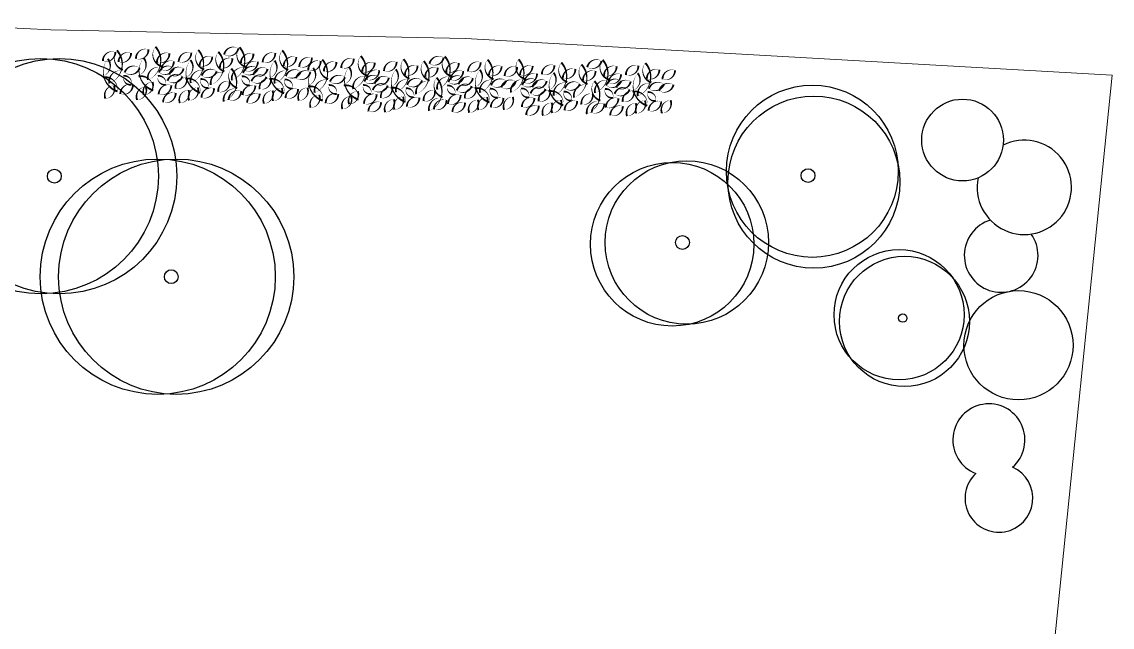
# Model space of a CAD drawing. Header units: metres. Extents: x -45 to 1930, y -347 to 488.
# Drawn here: x -26.3 to 1.06, y -7.34 to 7.84 of the extents above; entities that cross this region are included whole.
import ezdxf

# ---------------------------------------------------------------- set-up
doc = ezdxf.new("R2010")
doc.units = ezdxf.units.M
doc.layers.add('zariz.predmety', color=203, linetype='Continuous')
doc.layers.add('ZDIVO', color=1, linetype='Continuous')

msp = doc.modelspace()

# ---------------------------------------------------------------- linework, layer by layer
at = {"layer": 'zariz.predmety', "color": 253, "linetype": 'Continuous', "ltscale": 0.001}
for points in [[(-23.953815, 7.08103, 0, 0, 0.520567051), (-23.953815, 7.08103, 0, 0.05, 0.520567051), (-24.267556, 6.851085, 0, 0.05, 0.520567051), (-23.953815, 7.08103, 0.05, 0.05, 0)], [(-23.915924, 7.121484, 0, 0, 0.520567051), (-23.915924, 7.121484, 0, 0.05, 0.520567051), (-23.766093, 6.633121, 0, 0.05, 0.520567051), (-23.787774, 6.61002, 0, 0.05, 0.520567051), (-24.104868, 6.290648, 0, 0.05, 0.520567051), (-23.915924, 7.121484, 0.05, 0.05, 0)], [(-23.123293, 7.142875, 0, 0, 0.520567051), (-23.123293, 7.142875, 0, 0.05, 0.520567051), (-23.437034, 6.91293, 0, 0.05, 0.520567051), (-23.123293, 7.142875, 0.05, 0.05, 0)], [(-22.948644, 7.211117, 0, 0, 0.520567051), (-22.948644, 7.211117, 0, 0.05, 0.520567051), (-22.798813, 6.722754, 0, 0.05, 0.520567051), (-22.820493, 6.699653, 0, 0.05, 0.520567051), (-23.137588, 6.380281, 0, 0.05, 0.520567051), (-22.948644, 7.211117, 0.05, 0.05, 0)], [(-21.875419, 7.131589, 0, 0, 0.520567051), (-21.875419, 7.131589, 0, 0.05, 0.520567051), (-21.725588, 6.643227, 0, 0.05, 0.520567051), (-21.747269, 6.620126, 0, 0.05, 0.520567051), (-22.064363, 6.300754, 0, 0.05, 0.520567051), (-21.875419, 7.131589, 0.05, 0.05, 0)], [(-21.223929, 7.014701, 0, 0, 0.520567051), (-21.223929, 7.014701, 0, 0.05, 0.520567051), (-20.867359, 7.170153, 0, 0.05, 0.520567051), (-21.223929, 7.014701, 0.05, 0.05, 0)], [(-20.840524, 7.199532, 0, 0, 0.520567051), (-20.840524, 7.199532, 0, 0.05, 0.520567051), (-20.690693, 6.711169, 0, 0.05, 0.520567051), (-20.712374, 6.688068, 0, 0.05, 0.520567051), (-21.029468, 6.368696, 0, 0.05, 0.520567051), (-20.840524, 7.199532, 0.05, 0.05, 0)], [(-19.7673, 7.120005, 0, 0, 0.520567051), (-19.7673, 7.120005, 0, 0.05, 0.520567051), (-19.617469, 6.631642, 0, 0.05, 0.520567051), (-19.639149, 6.608541, 0, 0.05, 0.520567051), (-19.956243, 6.289169, 0, 0.05, 0.520567051), (-19.7673, 7.120005, 0.05, 0.05, 0)], [(-23.902066, 6.091683, 0, 0, 0.520567051), (-23.902066, 6.091683, 0, 0.05, 0.520567051), (-24.271826, 6.444138, 0, 0.05, 0.520567051), (-24.264233, 6.474896, 0, 0.05, 0.520567051), (-24.144124, 6.908626, 0, 0.05, 0.520567051), (-23.902066, 6.091683, 0.05, 0.05, 0)], [(-23.559601, 7.057903, 0, 0, 0.520567051), (-23.559601, 7.057903, 0, 0.05, 0.520567051), (-23.873342, 6.827959, 0, 0.05, 0.520567051), (-23.559601, 7.057903, 0.05, 0.05, 0)], [(-23.00372, 6.115807, 0, 0, 0.520567051), (-23.00372, 6.115807, 0, 0.05, 0.520567051), (-23.37348, 6.468263, 0, 0.05, 0.520567051), (-23.365888, 6.499021, 0, 0.05, 0.520567051), (-23.245779, 6.93275, 0, 0.05, 0.520567051), (-23.00372, 6.115807, 0.05, 0.05, 0)], [(-22.597049, 7.045852, 0, 0, 0.520567051), (-22.597049, 7.045852, 0, 0.05, 0.520567051), (-22.91079, 6.815907, 0, 0.05, 0.520567051), (-22.597049, 7.045852, 0.05, 0.05, 0)], [(-22.486376, 6.849379, 0, 0, 0.520567051), (-22.486376, 6.849379, 0, 0.05, 0.520567051), (-22.800117, 6.619435, 0, 0.05, 0.520567051), (-22.486376, 6.849379, 0.05, 0.05, 0)], [(-22.050069, 7.063348, 0, 0, 0.520567051), (-22.050069, 7.063348, 0, 0.05, 0.520567051), (-22.36381, 6.833403, 0, 0.05, 0.520567051), (-22.050069, 7.063348, 0.05, 0.05, 0)], [(-21.827566, 6.059136, 0, 0, 0.520567051), (-21.827566, 6.059136, 0, 0.05, 0.520567051), (-22.197326, 6.411592, 0, 0.05, 0.520567051), (-22.189734, 6.44235, 0, 0.05, 0.520567051), (-22.069625, 6.876079, 0, 0.05, 0.520567051), (-21.827566, 6.059136, 0.05, 0.05, 0)], [(-21.523825, 6.966325, 0, 0, 0.520567051), (-21.523825, 6.966325, 0, 0.05, 0.520567051), (-21.837565, 6.73638, 0, 0.05, 0.520567051), (-21.523825, 6.966325, 0.05, 0.05, 0)], [(-21.369169, 7.082746, 0, 0, 0.520567051), (-21.369169, 7.082746, 0, 0.05, 0.520567051), (-21.219338, 6.594383, 0, 0.05, 0.520567051), (-21.241018, 6.571282, 0, 0.05, 0.520567051), (-21.558113, 6.25191, 0, 0.05, 0.520567051), (-21.369169, 7.082746, 0.05, 0.05, 0)], [(-21.017574, 6.917481, 0, 0, 0.520567051), (-21.017574, 6.917481, 0, 0.05, 0.520567051), (-21.331315, 6.687537, 0, 0.05, 0.520567051), (-21.017574, 6.917481, 0.05, 0.05, 0)], [(-20.488929, 7.034267, 0, 0, 0.520567051), (-20.488929, 7.034267, 0, 0.05, 0.520567051), (-20.80267, 6.804323, 0, 0.05, 0.520567051), (-20.488929, 7.034267, 0.05, 0.05, 0)], [(-20.378257, 6.837794, 0, 0, 0.520567051), (-20.378257, 6.837794, 0, 0.05, 0.520567051), (-20.691997, 6.60785, 0, 0.05, 0.520567051), (-20.378257, 6.837794, 0.05, 0.05, 0)], [(-19.941949, 7.051763, 0, 0, 0.520567051), (-19.941949, 7.051763, 0, 0.05, 0.520567051), (-20.25569, 6.821819, 0, 0.05, 0.520567051), (-19.941949, 7.051763, 0.05, 0.05, 0)], [(-19.719446, 6.047552, 0, 0, 0.520567051), (-19.719446, 6.047552, 0, 0.05, 0.520567051), (-20.089207, 6.400007, 0, 0.05, 0.520567051), (-20.081614, 6.430765, 0, 0.05, 0.520567051), (-19.961505, 6.864495, 0, 0.05, 0.520567051), (-19.719446, 6.047552, 0.05, 0.05, 0)], [(-19.415705, 6.95474, 0, 0, 0.520567051), (-19.415705, 6.95474, 0, 0.05, 0.520567051), (-19.729446, 6.724796, 0, 0.05, 0.520567051), (-19.415705, 6.95474, 0.05, 0.05, 0)], [(-19.023119, 6.937795, 0, 0, 0.520567051), (-19.023119, 6.937795, 0, 0.05, 0.520567051), (-19.33686, 6.70785, 0, 0.05, 0.520567051), (-19.023119, 6.937795, 0.05, 0.05, 0)], [(-18.801698, 6.85057, 0, 0, 0.520567051), (-18.801698, 6.85057, 0, 0.05, 0.520567051), (-19.115439, 6.620625, 0, 0.05, 0.520567051), (-18.801698, 6.85057, 0.05, 0.05, 0)], [(-18.763807, 6.891024, 0, 0, 0.520567051), (-18.763807, 6.891024, 0, 0.05, 0.520567051), (-18.613976, 6.402662, 0, 0.05, 0.520567051), (-18.635657, 6.37956, 0, 0.05, 0.520567051), (-18.952751, 6.060188, 0, 0.05, 0.520567051), (-18.763807, 6.891024, 0.05, 0.05, 0)], [(-18.407484, 6.827444, 0, 0, 0.520567051), (-18.407484, 6.827444, 0, 0.05, 0.520567051), (-18.721225, 6.597499, 0, 0.05, 0.520567051), (-18.407484, 6.827444, 0.05, 0.05, 0)], [(-17.971176, 6.912415, 0, 0, 0.520567051), (-17.971176, 6.912415, 0, 0.05, 0.520567051), (-18.284917, 6.682471, 0, 0.05, 0.520567051), (-17.971176, 6.912415, 0.05, 0.05, 0)], [(-17.796527, 6.980657, 0, 0, 0.520567051), (-17.796527, 6.980657, 0, 0.05, 0.520567051), (-17.646696, 6.492294, 0, 0.05, 0.520567051), (-17.668376, 6.469193, 0, 0.05, 0.520567051), (-17.98547, 6.149821, 0, 0.05, 0.520567051), (-17.796527, 6.980657, 0.05, 0.05, 0)], [(-17.444932, 6.815392, 0, 0, 0.520567051), (-17.444932, 6.815392, 0, 0.05, 0.520567051), (-17.758673, 6.585448, 0, 0.05, 0.520567051), (-17.444932, 6.815392, 0.05, 0.05, 0)], [(-16.897952, 6.832888, 0, 0, 0.520567051), (-16.897952, 6.832888, 0, 0.05, 0.520567051), (-17.211693, 6.602944, 0, 0.05, 0.520567051), (-16.897952, 6.832888, 0.05, 0.05, 0)], [(-16.723302, 6.90113, 0, 0, 0.520567051), (-16.723302, 6.90113, 0, 0.05, 0.520567051), (-16.573471, 6.412767, 0, 0.05, 0.520567051), (-16.595152, 6.389666, 0, 0.05, 0.520567051), (-16.912246, 6.070294, 0, 0.05, 0.520567051), (-16.723302, 6.90113, 0.05, 0.05, 0)], [(-16.217052, 6.852286, 0, 0, 0.520567051), (-16.217052, 6.852286, 0, 0.05, 0.520567051), (-16.067221, 6.363924, 0, 0.05, 0.520567051), (-16.088901, 6.340822, 0, 0.05, 0.520567051), (-16.405996, 6.02145, 0, 0.05, 0.520567051), (-16.217052, 6.852286, 0.05, 0.05, 0)], [(-16.071812, 6.784241, 0, 0, 0.520567051), (-16.071812, 6.784241, 0, 0.05, 0.520567051), (-15.715241, 6.939693, 0, 0.05, 0.520567051), (-16.071812, 6.784241, 0.05, 0.05, 0)], [(-15.688407, 6.969072, 0, 0, 0.520567051), (-15.688407, 6.969072, 0, 0.05, 0.520567051), (-15.538576, 6.48071, 0, 0.05, 0.520567051), (-15.560257, 6.457608, 0, 0.05, 0.520567051), (-15.877351, 6.138236, 0, 0.05, 0.520567051), (-15.688407, 6.969072, 0.05, 0.05, 0)], [(-15.336812, 6.803808, 0, 0, 0.520567051), (-15.336812, 6.803808, 0, 0.05, 0.520567051), (-15.650553, 6.573863, 0, 0.05, 0.520567051), (-15.336812, 6.803808, 0.05, 0.05, 0)], [(-14.789832, 6.821303, 0, 0, 0.520567051), (-14.789832, 6.821303, 0, 0.05, 0.520567051), (-15.103573, 6.591359, 0, 0.05, 0.520567051), (-14.789832, 6.821303, 0.05, 0.05, 0)], [(-14.615183, 6.889545, 0, 0, 0.520567051), (-14.615183, 6.889545, 0, 0.05, 0.520567051), (-14.465351, 6.401183, 0, 0.05, 0.520567051), (-14.487032, 6.378081, 0, 0.05, 0.520567051), (-14.804126, 6.058709, 0, 0.05, 0.520567051), (-14.615183, 6.889545, 0.05, 0.05, 0)], [(-13.83661, 6.895698, 0, 0, 0.520567051), (-13.83661, 6.895698, 0, 0.05, 0.520567051), (-13.686778, 6.407335, 0, 0.05, 0.520567051), (-13.708459, 6.384234, 0, 0.05, 0.520567051), (-14.025553, 6.064862, 0, 0.05, 0.520567051), (-13.83661, 6.895698, 0.05, 0.05, 0)], [(-12.763385, 6.816171, 0, 0, 0.520567051), (-12.763385, 6.816171, 0, 0.05, 0.520567051), (-12.613554, 6.327808, 0, 0.05, 0.520567051), (-12.635234, 6.304707, 0, 0.05, 0.520567051), (-12.952329, 5.985335, 0, 0.05, 0.520567051), (-12.763385, 6.816171, 0.05, 0.05, 0)], [(-12.111895, 6.699282, 0, 0, 0.520567051), (-12.111895, 6.699282, 0, 0.05, 0.520567051), (-11.755324, 6.854734, 0, 0.05, 0.520567051), (-12.111895, 6.699282, 0.05, 0.05, 0)], [(-11.72849, 6.884113, 0, 0, 0.520567051), (-11.72849, 6.884113, 0, 0.05, 0.520567051), (-11.578659, 6.395751, 0, 0.05, 0.520567051), (-11.600339, 6.372649, 0, 0.05, 0.520567051), (-11.917434, 6.053277, 0, 0.05, 0.520567051), (-11.72849, 6.884113, 0.05, 0.05, 0)], [(-23.346068, 6.677352, 0, 0, 0.520567051), (-23.346068, 6.677352, 0, 0.05, 0.520567051), (-23.719041, 6.566902, 0, 0.05, 0.520567051), (-23.346068, 6.677352, 0.05, 0.05, 0)], [(-22.484659, 6.677186, 0, 0, 0.520567051), (-22.484659, 6.677186, 0, 0.05, 0.520567051), (-22.857632, 6.566736, 0, 0.05, 0.520567051), (-22.484659, 6.677186, 0.05, 0.05, 0)], [(-22.599901, 6.511781, 0, 0, 0.520567051), (-22.599901, 6.511781, 0, 0.05, 0.520567051), (-22.243331, 6.667234, 0, 0.05, 0.520567051), (-22.599901, 6.511781, 0.05, 0.05, 0)], [(-21.411435, 6.597659, 0, 0, 0.520567051), (-21.411435, 6.597659, 0, 0.05, 0.520567051), (-21.784408, 6.487209, 0, 0.05, 0.520567051), (-21.411435, 6.597659, 0.05, 0.05, 0)], [(-21.045737, 6.666637, 0, 0, 0.520567051), (-21.045737, 6.666637, 0, 0.05, 0.520567051), (-20.895906, 6.178275, 0, 0.05, 0.520567051), (-20.917587, 6.155173, 0, 0.05, 0.520567051), (-21.234681, 5.835801, 0, 0.05, 0.520567051), (-21.045737, 6.666637, 0.05, 0.05, 0)], [(-20.37654, 6.665601, 0, 0, 0.520567051), (-20.37654, 6.665601, 0, 0.05, 0.520567051), (-20.749512, 6.555151, 0, 0.05, 0.520567051), (-20.37654, 6.665601, 0.05, 0.05, 0)], [(-20.491781, 6.500197, 0, 0, 0.520567051), (-20.491781, 6.500197, 0, 0.05, 0.520567051), (-20.135211, 6.655649, 0, 0.05, 0.520567051), (-20.491781, 6.500197, 0.05, 0.05, 0)], [(-19.303315, 6.586074, 0, 0, 0.520567051), (-19.303315, 6.586074, 0, 0.05, 0.520567051), (-19.676288, 6.475624, 0, 0.05, 0.520567051), (-19.303315, 6.586074, 0.05, 0.05, 0)], [(-19.418557, 6.42067, 0, 0, 0.520567051), (-19.418557, 6.42067, 0, 0.05, 0.520567051), (-19.061987, 6.576122, 0, 0.05, 0.520567051), (-19.418557, 6.42067, 0.05, 0.05, 0)], [(-18.749949, 5.861223, 0, 0, 0.520567051), (-18.749949, 5.861223, 0, 0.05, 0.520567051), (-19.119709, 6.213679, 0, 0.05, 0.520567051), (-19.112116, 6.244437, 0, 0.05, 0.520567051), (-18.992007, 6.678166, 0, 0.05, 0.520567051), (-18.749949, 5.861223, 0.05, 0.05, 0)], [(-17.851603, 5.885348, 0, 0, 0.520567051), (-17.851603, 5.885348, 0, 0.05, 0.520567051), (-18.221363, 6.237803, 0, 0.05, 0.520567051), (-18.213771, 6.268561, 0, 0.05, 0.520567051), (-18.093662, 6.70229, 0, 0.05, 0.520567051), (-17.851603, 5.885348, 0.05, 0.05, 0)], [(-17.334259, 6.618919, 0, 0, 0.520567051), (-17.334259, 6.618919, 0, 0.05, 0.520567051), (-17.648, 6.388975, 0, 0.05, 0.520567051), (-17.334259, 6.618919, 0.05, 0.05, 0)], [(-16.675449, 5.828677, 0, 0, 0.520567051), (-16.675449, 5.828677, 0, 0.05, 0.520567051), (-17.045209, 6.181132, 0, 0.05, 0.520567051), (-17.037617, 6.21189, 0, 0.05, 0.520567051), (-16.917508, 6.64562, 0, 0.05, 0.520567051), (-16.675449, 5.828677, 0.05, 0.05, 0)], [(-16.371708, 6.735865, 0, 0, 0.520567051), (-16.371708, 6.735865, 0, 0.05, 0.520567051), (-16.685448, 6.505921, 0, 0.05, 0.520567051), (-16.371708, 6.735865, 0.05, 0.05, 0)], [(-15.865457, 6.687022, 0, 0, 0.520567051), (-15.865457, 6.687022, 0, 0.05, 0.520567051), (-16.179198, 6.457077, 0, 0.05, 0.520567051), (-15.865457, 6.687022, 0.05, 0.05, 0)], [(-15.22614, 6.607335, 0, 0, 0.520567051), (-15.22614, 6.607335, 0, 0.05, 0.520567051), (-15.53988, 6.37739, 0, 0.05, 0.520567051), (-15.22614, 6.607335, 0.05, 0.05, 0)], [(-14.567329, 5.817092, 0, 0, 0.520567051), (-14.567329, 5.817092, 0, 0.05, 0.520567051), (-14.937089, 6.169547, 0, 0.05, 0.520567051), (-14.929497, 6.200306, 0, 0.05, 0.520567051), (-14.809388, 6.634035, 0, 0.05, 0.520567051), (-14.567329, 5.817092, 0.05, 0.05, 0)], [(-14.263588, 6.72428, 0, 0, 0.520567051), (-14.263588, 6.72428, 0, 0.05, 0.520567051), (-14.577329, 6.494336, 0, 0.05, 0.520567051), (-14.263588, 6.72428, 0.05, 0.05, 0)], [(-13.871002, 6.707335, 0, 0, 0.520567051), (-13.871002, 6.707335, 0, 0.05, 0.520567051), (-14.184743, 6.477391, 0, 0.05, 0.520567051), (-13.871002, 6.707335, 0.05, 0.05, 0)], [(-13.485015, 6.730433, 0, 0, 0.520567051), (-13.485015, 6.730433, 0, 0.05, 0.520567051), (-13.798756, 6.500489, 0, 0.05, 0.520567051), (-13.485015, 6.730433, 0.05, 0.05, 0)], [(-13.374342, 6.53396, 0, 0, 0.520567051), (-13.374342, 6.53396, 0, 0.05, 0.520567051), (-13.688083, 6.304016, 0, 0.05, 0.520567051), (-13.374342, 6.53396, 0.05, 0.05, 0)], [(-12.938035, 6.747929, 0, 0, 0.520567051), (-12.938035, 6.747929, 0, 0.05, 0.520567051), (-13.251775, 6.517984, 0, 0.05, 0.520567051), (-12.938035, 6.747929, 0.05, 0.05, 0)], [(-12.715532, 5.743718, 0, 0, 0.520567051), (-12.715532, 5.743718, 0, 0.05, 0.520567051), (-13.085292, 6.096173, 0, 0.05, 0.520567051), (-13.077699, 6.126931, 0, 0.05, 0.520567051), (-12.957591, 6.56066, 0, 0.05, 0.520567051), (-12.715532, 5.743718, 0.05, 0.05, 0)], [(-12.41179, 6.650906, 0, 0, 0.520567051), (-12.41179, 6.650906, 0, 0.05, 0.520567051), (-12.725531, 6.420961, 0, 0.05, 0.520567051), (-12.41179, 6.650906, 0.05, 0.05, 0)], [(-12.257135, 6.767327, 0, 0, 0.520567051), (-12.257135, 6.767327, 0, 0.05, 0.520567051), (-12.107304, 6.278965, 0, 0.05, 0.520567051), (-12.128984, 6.255863, 0, 0.05, 0.520567051), (-12.446079, 5.936491, 0, 0.05, 0.520567051), (-12.257135, 6.767327, 0.05, 0.05, 0)], [(-11.90554, 6.602062, 0, 0, 0.520567051), (-11.90554, 6.602062, 0, 0.05, 0.520567051), (-12.219281, 6.372118, 0, 0.05, 0.520567051), (-11.90554, 6.602062, 0.05, 0.05, 0)], [(-11.376895, 6.718848, 0, 0, 0.520567051), (-11.376895, 6.718848, 0, 0.05, 0.520567051), (-11.690636, 6.488904, 0, 0.05, 0.520567051), (-11.376895, 6.718848, 0.05, 0.05, 0)], [(-10.829915, 6.736344, 0, 0, 0.520567051), (-10.829915, 6.736344, 0, 0.05, 0.520567051), (-11.143656, 6.5064, 0, 0.05, 0.520567051), (-10.829915, 6.736344, 0.05, 0.05, 0)], [(-10.607412, 5.732133, 0, 0, 0.520567051), (-10.607412, 5.732133, 0, 0.05, 0.520567051), (-10.977172, 6.084588, 0, 0.05, 0.520567051), (-10.96958, 6.115346, 0, 0.05, 0.520567051), (-10.849471, 6.549076, 0, 0.05, 0.520567051), (-10.607412, 5.732133, 0.05, 0.05, 0)], [(-10.655265, 6.804586, 0, 0, 0.520567051), (-10.655265, 6.804586, 0, 0.05, 0.520567051), (-10.505434, 6.316224, 0, 0.05, 0.520567051), (-10.527115, 6.293122, 0, 0.05, 0.520567051), (-10.844209, 5.97375, 0, 0.05, 0.520567051), (-10.655265, 6.804586, 0.05, 0.05, 0)], [(-10.303671, 6.639321, 0, 0, 0.520567051), (-10.303671, 6.639321, 0, 0.05, 0.520567051), (-10.617411, 6.409377, 0, 0.05, 0.520567051), (-10.303671, 6.639321, 0.05, 0.05, 0)], [(-9.911085, 6.622376, 0, 0, 0.520567051), (-9.911085, 6.622376, 0, 0.05, 0.520567051), (-10.224826, 6.392432, 0, 0.05, 0.520567051), (-9.911085, 6.622376, 0.05, 0.05, 0)], [(-23.827916, 6.027759, 0, 0, 0.520567051), (-23.827916, 6.027759, 0, 0.05, 0.520567051), (-23.514175, 6.257704, 0, 0.05, 0.520567051), (-23.827916, 6.027759, 0.05, 0.05, 0)], [(-23.550354, 6.258071, 0, 0, 0.520567051), (-23.550354, 6.258071, 0, 0.05, 0.520567051), (-23.750063, 6.480364, 0, 0.05, 0.520567051), (-23.550354, 6.258071, 0.05, 0.05, 0)], [(-23.023484, 6.326605, 0, 0, 0.520567051), (-23.023484, 6.326605, 0, 0.05, 0.520567051), (-23.238933, 6.002739, 0, 0.05, 0.520567051), (-23.023484, 6.326605, 0.05, 0.05, 0)], [(-22.688945, 6.257905, 0, 0, 0.520567051), (-22.688945, 6.257905, 0, 0.05, 0.520567051), (-22.888654, 6.480198, 0, 0.05, 0.520567051), (-22.688945, 6.257905, 0.05, 0.05, 0)], [(-22.272844, 6.468828, 0, 0, 0.520567051), (-22.272844, 6.468828, 0, 0.05, 0.520567051), (-22.645817, 6.358378, 0, 0.05, 0.520567051), (-22.272844, 6.468828, 0.05, 0.05, 0)], [(-22.443053, 6.159724, 0, 0, 0.520567051), (-22.443053, 6.159724, 0, 0.05, 0.520567051), (-22.159952, 6.426485, 0, 0.05, 0.520567051), (-22.443053, 6.159724, 0.05, 0.05, 0)], [(-21.61572, 6.178378, 0, 0, 0.520567051), (-21.61572, 6.178378, 0, 0.05, 0.520567051), (-21.81543, 6.40067, 0, 0.05, 0.520567051), (-21.61572, 6.178378, 0.05, 0.05, 0)], [(-21.369828, 6.080196, 0, 0, 0.520567051), (-21.369828, 6.080196, 0, 0.05, 0.520567051), (-21.086727, 6.346958, 0, 0.05, 0.520567051), (-21.369828, 6.080196, 0.05, 0.05, 0)], [(-20.580825, 6.24632, 0, 0, 0.520567051), (-20.580825, 6.24632, 0, 0.05, 0.520567051), (-20.780535, 6.468613, 0, 0.05, 0.520567051), (-20.580825, 6.24632, 0.05, 0.05, 0)], [(-20.164724, 6.457243, 0, 0, 0.520567051), (-20.164724, 6.457243, 0, 0.05, 0.520567051), (-20.537697, 6.346794, 0, 0.05, 0.520567051), (-20.164724, 6.457243, 0.05, 0.05, 0)], [(-20.334933, 6.148139, 0, 0, 0.520567051), (-20.334933, 6.148139, 0, 0.05, 0.520567051), (-20.051832, 6.4149, 0, 0.05, 0.520567051), (-20.334933, 6.148139, 0.05, 0.05, 0)], [(-19.507601, 6.166793, 0, 0, 0.520567051), (-19.507601, 6.166793, 0, 0.05, 0.520567051), (-19.70731, 6.389086, 0, 0.05, 0.520567051), (-19.507601, 6.166793, 0.05, 0.05, 0)], [(-18.193951, 6.446892, 0, 0, 0.520567051), (-18.193951, 6.446892, 0, 0.05, 0.520567051), (-18.566924, 6.336443, 0, 0.05, 0.520567051), (-18.193951, 6.446892, 0.05, 0.05, 0)], [(-17.332542, 6.446726, 0, 0, 0.520567051), (-17.332542, 6.446726, 0, 0.05, 0.520567051), (-17.705515, 6.336277, 0, 0.05, 0.520567051), (-17.332542, 6.446726, 0.05, 0.05, 0)], [(-17.120727, 6.238368, 0, 0, 0.520567051), (-17.120727, 6.238368, 0, 0.05, 0.520567051), (-17.493699, 6.127919, 0, 0.05, 0.520567051), (-17.120727, 6.238368, 0.05, 0.05, 0)], [(-17.447784, 6.281322, 0, 0, 0.520567051), (-17.447784, 6.281322, 0, 0.05, 0.520567051), (-17.091214, 6.436774, 0, 0.05, 0.520567051), (-17.447784, 6.281322, 0.05, 0.05, 0)], [(-16.259318, 6.367199, 0, 0, 0.520567051), (-16.259318, 6.367199, 0, 0.05, 0.520567051), (-16.632291, 6.256749, 0, 0.05, 0.520567051), (-16.259318, 6.367199, 0.05, 0.05, 0)], [(-15.89362, 6.436178, 0, 0, 0.520567051), (-15.89362, 6.436178, 0, 0.05, 0.520567051), (-15.743789, 5.947815, 0, 0.05, 0.520567051), (-15.76547, 5.924714, 0, 0.05, 0.520567051), (-16.082564, 5.605342, 0, 0.05, 0.520567051), (-15.89362, 6.436178, 0.05, 0.05, 0)], [(-15.224423, 6.435142, 0, 0, 0.520567051), (-15.224423, 6.435142, 0, 0.05, 0.520567051), (-15.597395, 6.324692, 0, 0.05, 0.520567051), (-15.224423, 6.435142, 0.05, 0.05, 0)], [(-15.012607, 6.226784, 0, 0, 0.520567051), (-15.012607, 6.226784, 0, 0.05, 0.520567051), (-15.38558, 6.116334, 0, 0.05, 0.520567051), (-15.012607, 6.226784, 0.05, 0.05, 0)], [(-15.339664, 6.269737, 0, 0, 0.520567051), (-15.339664, 6.269737, 0, 0.05, 0.520567051), (-14.983094, 6.425189, 0, 0.05, 0.520567051), (-15.339664, 6.269737, 0.05, 0.05, 0)], [(-14.151198, 6.355614, 0, 0, 0.520567051), (-14.151198, 6.355614, 0, 0.05, 0.520567051), (-14.524171, 6.245165, 0, 0.05, 0.520567051), (-14.151198, 6.355614, 0.05, 0.05, 0)], [(-14.26644, 6.19021, 0, 0, 0.520567051), (-14.26644, 6.19021, 0, 0.05, 0.520567051), (-13.90987, 6.345662, 0, 0.05, 0.520567051), (-14.26644, 6.19021, 0.05, 0.05, 0)], [(-13.372625, 6.361767, 0, 0, 0.520567051), (-13.372625, 6.361767, 0, 0.05, 0.520567051), (-13.745598, 6.251317, 0, 0.05, 0.520567051), (-13.372625, 6.361767, 0.05, 0.05, 0)], [(-13.487867, 6.196363, 0, 0, 0.520567051), (-13.487867, 6.196363, 0, 0.05, 0.520567051), (-13.131297, 6.351815, 0, 0.05, 0.520567051), (-13.487867, 6.196363, 0.05, 0.05, 0)], [(-12.299401, 6.28224, 0, 0, 0.520567051), (-12.299401, 6.28224, 0, 0.05, 0.520567051), (-12.672373, 6.17179, 0, 0.05, 0.520567051), (-12.299401, 6.28224, 0.05, 0.05, 0)], [(-11.933703, 6.351218, 0, 0, 0.520567051), (-11.933703, 6.351218, 0, 0.05, 0.520567051), (-11.783872, 5.862856, 0, 0.05, 0.520567051), (-11.805553, 5.839755, 0, 0.05, 0.520567051), (-12.122647, 5.520383, 0, 0.05, 0.520567051), (-11.933703, 6.351218, 0.05, 0.05, 0)], [(-11.264506, 6.350182, 0, 0, 0.520567051), (-11.264506, 6.350182, 0, 0.05, 0.520567051), (-11.637478, 6.239733, 0, 0.05, 0.520567051), (-11.264506, 6.350182, 0.05, 0.05, 0)], [(-11.266222, 6.522376, 0, 0, 0.520567051), (-11.266222, 6.522376, 0, 0.05, 0.520567051), (-11.579963, 6.292431, 0, 0.05, 0.520567051), (-11.266222, 6.522376, 0.05, 0.05, 0)], [(-11.379747, 6.184778, 0, 0, 0.520567051), (-11.379747, 6.184778, 0, 0.05, 0.520567051), (-11.023177, 6.34023, 0, 0.05, 0.520567051), (-11.379747, 6.184778, 0.05, 0.05, 0)], [(-10.191281, 6.270655, 0, 0, 0.520567051), (-10.191281, 6.270655, 0, 0.05, 0.520567051), (-10.564254, 6.160206, 0, 0.05, 0.520567051), (-10.191281, 6.270655, 0.05, 0.05, 0)], [(-10.306523, 6.105251, 0, 0, 0.520567051), (-10.306523, 6.105251, 0, 0.05, 0.520567051), (-9.949952, 6.260703, 0, 0.05, 0.520567051), (-10.306523, 6.105251, 0.05, 0.05, 0)], [(-23.990765, 6.236973, 0, 0, 0.520567051), (-23.990765, 6.236973, 0, 0.05, 0.520567051), (-24.206214, 5.913106, 0, 0.05, 0.520567051), (-23.990765, 6.236973, 0.05, 0.05, 0)], [(-23.192161, 6.203532, 0, 0, 0.520567051), (-23.192161, 6.203532, 0, 0.05, 0.520567051), (-23.40761, 5.879665, 0, 0.05, 0.520567051), (-23.192161, 6.203532, 0.05, 0.05, 0)], [(-22.865364, 6.015708, 0, 0, 0.520567051), (-22.865364, 6.015708, 0, 0.05, 0.520567051), (-22.551624, 6.245652, 0, 0.05, 0.520567051), (-22.865364, 6.015708, 0.05, 0.05, 0)], [(-22.754692, 5.819235, 0, 0, 0.520567051), (-22.754692, 5.819235, 0, 0.05, 0.520567051), (-22.440951, 6.04918, 0, 0.05, 0.520567051), (-22.754692, 5.819235, 0.05, 0.05, 0)], [(-22.118936, 6.124004, 0, 0, 0.520567051), (-22.118936, 6.124004, 0, 0.05, 0.520567051), (-22.334386, 5.800138, 0, 0.05, 0.520567051), (-22.118936, 6.124004, 0.05, 0.05, 0)], [(-21.887167, 6.190094, 0, 0, 0.520567051), (-21.887167, 6.190094, 0, 0.05, 0.520567051), (-22.102616, 5.866228, 0, 0.05, 0.520567051), (-21.887167, 6.190094, 0.05, 0.05, 0)], [(-21.79214, 5.936181, 0, 0, 0.520567051), (-21.79214, 5.936181, 0, 0.05, 0.520567051), (-21.478399, 6.166125, 0, 0.05, 0.520567051), (-21.79214, 5.936181, 0.05, 0.05, 0)], [(-20.797017, 6.103997, 0, 0, 0.520567051), (-20.797017, 6.103997, 0, 0.05, 0.520567051), (-21.110758, 5.874052, 0, 0.05, 0.520567051), (-20.797017, 6.103997, 0.05, 0.05, 0)], [(-20.757245, 6.004123, 0, 0, 0.520567051), (-20.757245, 6.004123, 0, 0.05, 0.520567051), (-20.443504, 6.234068, 0, 0.05, 0.520567051), (-20.757245, 6.004123, 0.05, 0.05, 0)], [(-20.646572, 5.807651, 0, 0, 0.520567051), (-20.646572, 5.807651, 0, 0.05, 0.520567051), (-20.332831, 6.037595, 0, 0.05, 0.520567051), (-20.646572, 5.807651, 0.05, 0.05, 0)], [(-20.010817, 6.11242, 0, 0, 0.520567051), (-20.010817, 6.11242, 0, 0.05, 0.520567051), (-20.226266, 5.788554, 0, 0.05, 0.520567051), (-20.010817, 6.11242, 0.05, 0.05, 0)], [(-19.779047, 6.178509, 0, 0, 0.520567051), (-19.779047, 6.178509, 0, 0.05, 0.520567051), (-19.994496, 5.854643, 0, 0.05, 0.520567051), (-19.779047, 6.178509, 0.05, 0.05, 0)], [(-19.68402, 5.924596, 0, 0, 0.520567051), (-19.68402, 5.924596, 0, 0.05, 0.520567051), (-19.370279, 6.154541, 0, 0.05, 0.520567051), (-19.68402, 5.924596, 0.05, 0.05, 0)], [(-19.135484, 6.185372, 0, 0, 0.520567051), (-19.135484, 6.185372, 0, 0.05, 0.520567051), (-19.350934, 5.861506, 0, 0.05, 0.520567051), (-19.135484, 6.185372, 0.05, 0.05, 0)], [(-18.838648, 6.006513, 0, 0, 0.520567051), (-18.838648, 6.006513, 0, 0.05, 0.520567051), (-19.054097, 5.682647, 0, 0.05, 0.520567051), (-18.838648, 6.006513, 0.05, 0.05, 0)], [(-18.675799, 5.7973, 0, 0, 0.520567051), (-18.675799, 5.7973, 0, 0.05, 0.520567051), (-18.362058, 6.027244, 0, 0.05, 0.520567051), (-18.675799, 5.7973, 0.05, 0.05, 0)], [(-18.398237, 6.027611, 0, 0, 0.520567051), (-18.398237, 6.027611, 0, 0.05, 0.520567051), (-18.597946, 6.249904, 0, 0.05, 0.520567051), (-18.398237, 6.027611, 0.05, 0.05, 0)], [(-17.871367, 6.096146, 0, 0, 0.520567051), (-17.871367, 6.096146, 0, 0.05, 0.520567051), (-18.086816, 5.772279, 0, 0.05, 0.520567051), (-17.871367, 6.096146, 0.05, 0.05, 0)], [(-17.536828, 6.027445, 0, 0, 0.520567051), (-17.536828, 6.027445, 0, 0.05, 0.520567051), (-17.736537, 6.249738, 0, 0.05, 0.520567051), (-17.536828, 6.027445, 0.05, 0.05, 0)], [(-17.713247, 5.785248, 0, 0, 0.520567051), (-17.713247, 5.785248, 0, 0.05, 0.520567051), (-17.399507, 6.015193, 0, 0.05, 0.520567051), (-17.713247, 5.785248, 0.05, 0.05, 0)], [(-17.290936, 5.929264, 0, 0, 0.520567051), (-17.290936, 5.929264, 0, 0.05, 0.520567051), (-17.007835, 6.196025, 0, 0.05, 0.520567051), (-17.290936, 5.929264, 0.05, 0.05, 0)], [(-16.463603, 5.947918, 0, 0, 0.520567051), (-16.463603, 5.947918, 0, 0.05, 0.520567051), (-16.663313, 6.170211, 0, 0.05, 0.520567051), (-16.463603, 5.947918, 0.05, 0.05, 0)], [(-16.217711, 5.849737, 0, 0, 0.520567051), (-16.217711, 5.849737, 0, 0.05, 0.520567051), (-15.93461, 6.116498, 0, 0.05, 0.520567051), (-16.217711, 5.849737, 0.05, 0.05, 0)], [(-15.428708, 6.01586, 0, 0, 0.520567051), (-15.428708, 6.01586, 0, 0.05, 0.520567051), (-15.628418, 6.238153, 0, 0.05, 0.520567051), (-15.428708, 6.01586, 0.05, 0.05, 0)], [(-15.605128, 5.773664, 0, 0, 0.520567051), (-15.605128, 5.773664, 0, 0.05, 0.520567051), (-15.291387, 6.003608, 0, 0.05, 0.520567051), (-15.605128, 5.773664, 0.05, 0.05, 0)], [(-15.182816, 5.917679, 0, 0, 0.520567051), (-15.182816, 5.917679, 0, 0.05, 0.520567051), (-14.899715, 6.184441, 0, 0.05, 0.520567051), (-15.182816, 5.917679, 0.05, 0.05, 0)], [(-14.355484, 5.936333, 0, 0, 0.520567051), (-14.355484, 5.936333, 0, 0.05, 0.520567051), (-14.555193, 6.158626, 0, 0.05, 0.520567051), (-14.355484, 5.936333, 0.05, 0.05, 0)], [(-13.576911, 5.942486, 0, 0, 0.520567051), (-13.576911, 5.942486, 0, 0.05, 0.520567051), (-13.77662, 6.164779, 0, 0.05, 0.520567051), (-13.576911, 5.942486, 0.05, 0.05, 0)], [(-13.16081, 6.153409, 0, 0, 0.520567051), (-13.16081, 6.153409, 0, 0.05, 0.520567051), (-13.533782, 6.04296, 0, 0.05, 0.520567051), (-13.16081, 6.153409, 0.05, 0.05, 0)], [(-13.331019, 5.844305, 0, 0, 0.520567051), (-13.331019, 5.844305, 0, 0.05, 0.520567051), (-13.047918, 6.111066, 0, 0.05, 0.520567051), (-13.331019, 5.844305, 0.05, 0.05, 0)], [(-12.503686, 5.862959, 0, 0, 0.520567051), (-12.503686, 5.862959, 0, 0.05, 0.520567051), (-12.703396, 6.085252, 0, 0.05, 0.520567051), (-12.503686, 5.862959, 0.05, 0.05, 0)], [(-12.257794, 5.764778, 0, 0, 0.520567051), (-12.257794, 5.764778, 0, 0.05, 0.520567051), (-11.974693, 6.031539, 0, 0.05, 0.520567051), (-12.257794, 5.764778, 0.05, 0.05, 0)], [(-11.468791, 5.930901, 0, 0, 0.520567051), (-11.468791, 5.930901, 0, 0.05, 0.520567051), (-11.668501, 6.153194, 0, 0.05, 0.520567051), (-11.468791, 5.930901, 0.05, 0.05, 0)], [(-11.05269, 6.141825, 0, 0, 0.520567051), (-11.05269, 6.141825, 0, 0.05, 0.520567051), (-11.425663, 6.031375, 0, 0.05, 0.520567051), (-11.05269, 6.141825, 0.05, 0.05, 0)], [(-11.222899, 5.83272, 0, 0, 0.520567051), (-11.222899, 5.83272, 0, 0.05, 0.520567051), (-10.939798, 6.099481, 0, 0.05, 0.520567051), (-11.222899, 5.83272, 0.05, 0.05, 0)], [(-10.395566, 5.851374, 0, 0, 0.520567051), (-10.395566, 5.851374, 0, 0.05, 0.520567051), (-10.595276, 6.073667, 0, 0.05, 0.520567051), (-10.395566, 5.851374, 0.05, 0.05, 0)], [(-18.040044, 5.973072, 0, 0, 0.520567051), (-18.040044, 5.973072, 0, 0.05, 0.520567051), (-18.255493, 5.649206, 0, 0.05, 0.520567051), (-18.040044, 5.973072, 0.05, 0.05, 0)], [(-17.602575, 5.588776, 0, 0, 0.520567051), (-17.602575, 5.588776, 0, 0.05, 0.520567051), (-17.288834, 5.81872, 0, 0.05, 0.520567051), (-17.602575, 5.588776, 0.05, 0.05, 0)], [(-16.966819, 5.893545, 0, 0, 0.520567051), (-16.966819, 5.893545, 0, 0.05, 0.520567051), (-17.182269, 5.569679, 0, 0.05, 0.520567051), (-16.966819, 5.893545, 0.05, 0.05, 0)], [(-16.73505, 5.959634, 0, 0, 0.520567051), (-16.73505, 5.959634, 0, 0.05, 0.520567051), (-16.950499, 5.635768, 0, 0.05, 0.520567051), (-16.73505, 5.959634, 0.05, 0.05, 0)], [(-16.640023, 5.705721, 0, 0, 0.520567051), (-16.640023, 5.705721, 0, 0.05, 0.520567051), (-16.326282, 5.935666, 0, 0.05, 0.520567051), (-16.640023, 5.705721, 0.05, 0.05, 0)], [(-15.6449, 5.873537, 0, 0, 0.520567051), (-15.6449, 5.873537, 0, 0.05, 0.520567051), (-15.958641, 5.643593, 0, 0.05, 0.520567051), (-15.6449, 5.873537, 0.05, 0.05, 0)], [(-15.494455, 5.577191, 0, 0, 0.520567051), (-15.494455, 5.577191, 0, 0.05, 0.520567051), (-15.180714, 5.807135, 0, 0.05, 0.520567051), (-15.494455, 5.577191, 0.05, 0.05, 0)], [(-14.8587, 5.88196, 0, 0, 0.520567051), (-14.8587, 5.88196, 0, 0.05, 0.520567051), (-15.074149, 5.558094, 0, 0.05, 0.520567051), (-14.8587, 5.88196, 0.05, 0.05, 0)], [(-14.62693, 5.94805, 0, 0, 0.520567051), (-14.62693, 5.94805, 0, 0.05, 0.520567051), (-14.842379, 5.624184, 0, 0.05, 0.520567051), (-14.62693, 5.94805, 0.05, 0.05, 0)], [(-14.531903, 5.694136, 0, 0, 0.520567051), (-14.531903, 5.694136, 0, 0.05, 0.520567051), (-14.218162, 5.924081, 0, 0.05, 0.520567051), (-14.531903, 5.694136, 0.05, 0.05, 0)], [(-13.983367, 5.954912, 0, 0, 0.520567051), (-13.983367, 5.954912, 0, 0.05, 0.520567051), (-14.198816, 5.631046, 0, 0.05, 0.520567051), (-13.983367, 5.954912, 0.05, 0.05, 0)], [(-13.75333, 5.700289, 0, 0, 0.520567051), (-13.75333, 5.700289, 0, 0.05, 0.520567051), (-13.439589, 5.930234, 0, 0.05, 0.520567051), (-13.75333, 5.700289, 0.05, 0.05, 0)], [(-13.642657, 5.503816, 0, 0, 0.520567051), (-13.642657, 5.503816, 0, 0.05, 0.520567051), (-13.328917, 5.733761, 0, 0.05, 0.520567051), (-13.642657, 5.503816, 0.05, 0.05, 0)], [(-13.006902, 5.808586, 0, 0, 0.520567051), (-13.006902, 5.808586, 0, 0.05, 0.520567051), (-13.222352, 5.484719, 0, 0.05, 0.520567051), (-13.006902, 5.808586, 0.05, 0.05, 0)], [(-12.775132, 5.874675, 0, 0, 0.520567051), (-12.775132, 5.874675, 0, 0.05, 0.520567051), (-12.990582, 5.550809, 0, 0.05, 0.520567051), (-12.775132, 5.874675, 0.05, 0.05, 0)], [(-12.680106, 5.620762, 0, 0, 0.520567051), (-12.680106, 5.620762, 0, 0.05, 0.520567051), (-12.366365, 5.850706, 0, 0.05, 0.520567051), (-12.680106, 5.620762, 0.05, 0.05, 0)], [(-11.684983, 5.788578, 0, 0, 0.520567051), (-11.684983, 5.788578, 0, 0.05, 0.520567051), (-11.998724, 5.558634, 0, 0.05, 0.520567051), (-11.684983, 5.788578, 0.05, 0.05, 0)], [(-11.64521, 5.688704, 0, 0, 0.520567051), (-11.64521, 5.688704, 0, 0.05, 0.520567051), (-11.33147, 5.918649, 0, 0.05, 0.520567051), (-11.64521, 5.688704, 0.05, 0.05, 0)], [(-11.534538, 5.492232, 0, 0, 0.520567051), (-11.534538, 5.492232, 0, 0.05, 0.520567051), (-11.220797, 5.722176, 0, 0.05, 0.520567051), (-11.534538, 5.492232, 0.05, 0.05, 0)], [(-10.898782, 5.797001, 0, 0, 0.520567051), (-10.898782, 5.797001, 0, 0.05, 0.520567051), (-11.114232, 5.473135, 0, 0.05, 0.520567051), (-10.898782, 5.797001, 0.05, 0.05, 0)], [(-10.667013, 5.863091, 0, 0, 0.520567051), (-10.667013, 5.863091, 0, 0.05, 0.520567051), (-10.882462, 5.539224, 0, 0.05, 0.520567051), (-10.667013, 5.863091, 0.05, 0.05, 0)], [(-10.571986, 5.609177, 0, 0, 0.520567051), (-10.571986, 5.609177, 0, 0.05, 0.520567051), (-10.258245, 5.839122, 0, 0.05, 0.520567051), (-10.571986, 5.609177, 0.05, 0.05, 0)], [(-10.02345, 5.869953, 0, 0, 0.520567051), (-10.02345, 5.869953, 0, 0.05, 0.520567051), (-10.238899, 5.546087, 0, 0.05, 0.520567051), (-10.02345, 5.869953, 0.05, 0.05, 0)]]:
    msp.add_lwpolyline(points, format="xyseb", close=True, dxfattribs=at)
for centre, radius in [((-25.824684, 3.966224), 2.950006), ((-25.36126, 3.966224), 2.950006), ((-6.464889, 4.09012), 2.157183), ((-6.426069, 3.818419), 2.157183), ((-2.695934, 4.874), 1.02467), ((-22.891189, 1.447751), 2.950006), ((-22.427764, 1.447751), 2.950006), ((-25.484573, 3.966224), 0.17334), ((-9.980673, 2.259658), 2.049414), ((-9.616144, 2.305206), 2.049414), ((-6.573103, 3.981944), 0.17334), ((-9.724357, 2.305206), 0.17334), ((-4.287664, 0.494688), 1.632161), ((-4.153308, 0.326811), 1.632161), ((-22.551078, 1.447751), 0.17334), ((-1.291475, -0.270941), 1.36865), ((-4.197344, 0.410255), 0.105278)]:
    msp.add_circle(centre, radius, dxfattribs=at)
for centre, radius, start, end in [((-1.145729, 3.686959), 1.183175, 168.2878046, 116.8273218), ((-1.726707, 1.980948), 0.924913, 107.0042853, 35.3834263), ((-2.034958, -2.643073), 0.904506, 310.9093952, 248.6021731), ((-1.783377, -4.106302), 0.850863, 133.1193373, 66.392231)]:
    msp.add_arc(centre, radius, start, end, dxfattribs=at)
at = {"layer": 'ZDIVO', "linetype": 'Continuous', "lineweight": 0, "flags": 128}
msp.add_lwpolyline([(-5.97027, -46.833055), (-29.112597, -30.29346), (-29.55417, -30.019693), (-29.644766, 7.836083), (-25.570115, 7.633634), (-15.169849, 7.416588), (1.059107, 6.497163), (-0.53726, -9.17884), (-2.824459, -21.436195), (-4.420714, -30.444402), (-5.862425, -42.7286)], close=True, dxfattribs=at)

doc.saveas('drawing.dxf')
